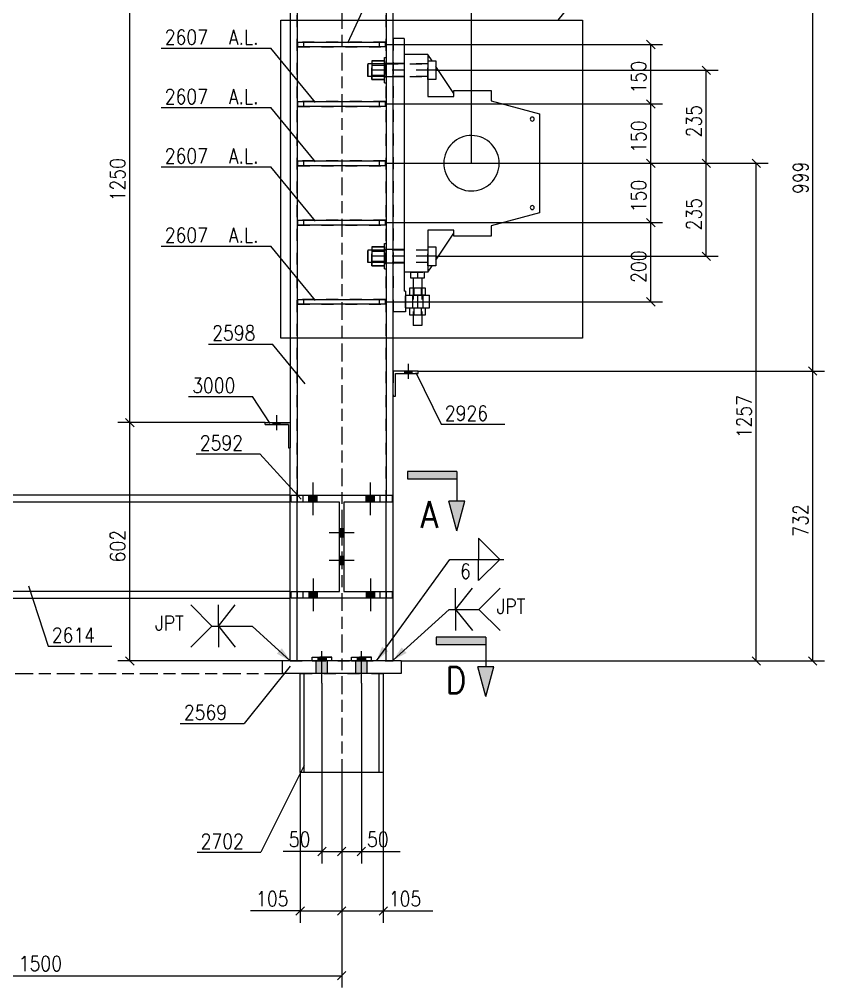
# Model space of a CAD drawing. Header units: millimetres. Extents: x 5 to 846, y 5 to 599.
# Drawn here: x 154.9 to 290.6, y 317.5 to 480.5 of the extents above; entities that cross this region are included whole.
import ezdxf

# ---------------------------------------------------------------- set-up
doc = ezdxf.new("R2010")
doc.units = ezdxf.units.MM
for name, pattern in [('XKITLINE00', [0]), ('XKITLINE02', [4, 2, -2]), ('XKITLINE06', [7, 3, -1, 2, -1])]:
    doc.linetypes.add(name, pattern=pattern)
for name, color, linetype, lineweight in [('Corte', 7, 'Continuous', 0), ('Cota', 4, 'Continuous', 0), ('Marca da peça', 2, 'Continuous', 0), ('Objeto gráfico', 3, 'Continuous', 0), ('Parafuso', 3, 'Continuous', 0), ('Peça', 2, 'Continuous', 0), ('Solda', 1, 'Continuous', 0)]:
    doc.layers.add(name, color=color, linetype=linetype, lineweight=lineweight)
doc.styles.add('ROMANS', font='ROMANS__.TTF')
doc.styles.add('SIMPLEX', font='SIMPLEX_.TTF')

msp = doc.modelspace()

# ---------------------------------------------------------------- hatches: boundary and pattern name
at = {"layer": 'Corte'}
for points in [[(220.33, 403.14), (220.33, 404.39), (228.67, 404.39)], [(228.67, 403.14), (220.33, 403.14), (228.67, 404.39)], [(228.67, 394.39), (227.33, 399.39), (230.01, 399.39)], [(225.19, 375.24), (225.19, 376.49), (233.52, 376.49)], [(233.52, 375.24), (225.19, 375.24), (233.52, 376.49)], [(233.52, 366.49), (232.18, 371.49), (234.86, 371.49)]]:
    msp.add_hatch(color=6, dxfattribs=at).paths.add_polyline_path(points, flags=17)
at = {"layer": 'Parafuso'}
for points in [[(221.05, 421.3), (221.05, 420.88), (219.85, 420.88), (219.85, 421.3)], [(221.05, 421.3), (221.05, 420.88), (219.85, 420.88), (219.85, 421.3)], [(198.85, 412.63), (198.85, 412.32), (197.65, 412.32), (197.65, 412.63)], [(205.12, 400.39), (205.12, 399.24), (203.72, 399.24), (203.72, 400.39)], [(205.12, 400.39), (205.12, 399.24), (203.72, 399.24), (203.72, 400.39)], [(205.12, 400.39), (205.12, 399.24), (203.72, 399.24), (203.72, 400.39)], [(214.78, 400.39), (214.78, 399.24), (213.38, 399.24), (213.38, 400.39)], [(214.78, 400.39), (214.78, 399.24), (213.38, 399.24), (213.38, 400.39)], [(214.78, 400.39), (214.78, 399.24), (213.38, 399.24), (213.38, 400.39)], [(208.89, 394.76), (209.61, 394.76), (209.61, 393.36), (208.89, 393.36)], [(208.89, 394.76), (209.61, 394.76), (209.61, 393.36), (208.89, 393.36)], [(208.89, 390.09), (209.61, 390.09), (209.61, 388.69), (208.89, 388.69)], [(208.89, 390.09), (209.61, 390.09), (209.61, 388.69), (208.89, 388.69)], [(203.72, 383.06), (203.72, 384.21), (205.12, 384.21), (205.12, 383.06)], [(203.72, 383.06), (203.72, 384.21), (205.12, 384.21), (205.12, 383.06)], [(203.72, 383.06), (203.72, 384.21), (205.12, 384.21), (205.12, 383.06)], [(213.38, 383.06), (213.38, 384.21), (214.78, 384.21), (214.78, 383.06)], [(213.38, 383.06), (213.38, 384.21), (214.78, 384.21), (214.78, 383.06)], [(213.38, 383.06), (213.38, 384.21), (214.78, 384.21), (214.78, 383.06)], [(206.88, 372.49), (206.88, 370.39), (204.95, 370.39), (204.95, 372.49)], [(206.62, 373.12), (206.62, 372.49), (205.22, 372.49), (205.22, 373.12)], [(213.55, 372.49), (213.55, 370.39), (211.62, 370.39), (211.62, 372.49)], [(213.28, 373.12), (213.28, 372.49), (211.88, 372.49), (211.88, 373.12)]]:
    msp.add_hatch(color=7, dxfattribs=at).paths.add_polyline_path(points, flags=17)
at = {"layer": 'Solda'}
for points in [[(200.58, 372.49), (198.31, 373.71), (199.16, 374.63)], [(215.1, 372.49), (216.05, 374.88), (217.07, 374.15)], [(217.92, 372.61), (219.35, 374.76), (220.19, 373.83)]]:
    msp.add_hatch(color=7, dxfattribs=at).paths.add_polyline_path(points, flags=17)

# ---------------------------------------------------------------- linework, layer by layer
at = {"color": 7, "linetype": 'XKITLINE00', "lineweight": 0}
for p, q in [((245.73, 480.39), (257.15, 494.74)), ((199.02, 426.84), (199.02, 480.39)), ((199.02, 480.39), (249.81, 480.39)), ((249.81, 480.39), (249.81, 426.84)), ((249.81, 426.84), (199.02, 426.84))]:
    msp.add_line(p, q, dxfattribs=at)
at = {"layer": 'Corte', "color": 6, "linetype": 'XKITLINE00', "lineweight": 0}
for p, q in [((228.67, 404.39), (220.33, 404.39)), ((220.33, 404.39), (220.33, 403.14)), ((220.33, 403.14), (228.67, 403.14)), ((228.67, 404.39), (228.67, 399.39)), ((230.01, 399.39), (227.33, 399.39)), ((228.67, 394.39), (227.33, 399.39)), ((228.67, 394.39), (230.01, 399.39)), ((233.52, 376.49), (225.19, 376.49)), ((225.19, 376.49), (225.19, 375.24)), ((225.19, 375.24), (233.52, 375.24)), ((233.52, 376.49), (233.52, 371.49)), ((234.86, 371.49), (232.18, 371.49)), ((233.52, 366.49), (232.18, 371.49)), ((233.52, 366.49), (234.86, 371.49))]:
    msp.add_line(p, q, dxfattribs=at)
at = {"layer": 'Cota', "color": 7, "linetype": 'XKITLINE00', "lineweight": 0}
for p, q in [((231.12, 456.3), (231.12, 510.4)), ((173.56, 412.63), (173.56, 495.97)), ((288.62, 421.3), (288.62, 487.91)), ((216.63, 476.3), (263.33, 476.3)), ((260.62, 477.01), (262.04, 475.59)), ((261.33, 466.3), (261.33, 476.3)), ((225.12, 471.97), (272.66, 471.97)), ((269.96, 472.67), (271.37, 471.26)), ((270.66, 456.3), (270.66, 471.97)), ((260.62, 467.01), (262.04, 465.59)), ((260.62, 467.01), (262.04, 465.59)), ((216.63, 466.3), (263.33, 466.3)), ((216.63, 466.3), (263.33, 466.3)), ((261.33, 456.3), (261.33, 466.3)), ((260.62, 457.01), (262.04, 455.59)), ((260.62, 457.01), (262.04, 455.59)), ((269.96, 457.01), (271.37, 455.59)), ((269.96, 457.01), (271.37, 455.59)), ((278.39, 457.01), (279.8, 455.59)), ((216.63, 456.3), (263.33, 456.3)), ((216.63, 456.3), (263.33, 456.3)), ((231.12, 456.3), (272.66, 456.3)), ((231.12, 456.3), (272.66, 456.3)), ((231.12, 456.3), (281.1, 456.3)), ((261.33, 446.3), (261.33, 456.3)), ((270.66, 440.63), (270.66, 456.3)), ((279.1, 372.49), (279.1, 456.3)), ((260.62, 447.01), (262.04, 445.59)), ((260.62, 447.01), (262.04, 445.59)), ((216.63, 446.3), (263.33, 446.3)), ((216.63, 446.3), (263.33, 446.3)), ((261.33, 432.97), (261.33, 446.3)), ((225.12, 440.63), (272.66, 440.63)), ((269.96, 441.34), (271.37, 439.93)), ((216.63, 432.97), (263.33, 432.97)), ((260.62, 433.67), (262.04, 432.26)), ((222.15, 421.3), (290.62, 421.3)), ((222.15, 421.3), (290.62, 421.3)), ((287.91, 422.01), (289.33, 420.59)), ((287.91, 422.01), (289.33, 420.59)), ((288.62, 372.49), (288.62, 421.3)), ((196.35, 412.63), (171.51, 412.63)), ((196.35, 412.63), (171.51, 412.63)), ((172.85, 413.34), (174.26, 411.93)), ((172.85, 413.34), (174.26, 411.93)), ((173.56, 372.49), (173.56, 412.63)), ((200.58, 372.49), (171.51, 372.49)), ((172.85, 373.2), (174.26, 371.78)), ((219.25, 372.49), (290.62, 372.49)), ((219.25, 372.49), (281.1, 372.49)), ((278.39, 373.2), (279.8, 371.78)), ((287.91, 373.2), (289.33, 371.78)), ((205.92, 368.72), (205.92, 338.39)), ((212.58, 368.72), (212.58, 338.39)), ((202.25, 353.72), (202.25, 328.39)), ((209.25, 353.72), (209.25, 328.39)), ((209.25, 353.72), (209.25, 338.39)), ((209.25, 353.72), (209.25, 317.47)), ((209.25, 353.72), (209.25, 328.39)), ((209.25, 353.72), (209.25, 338.39)), ((216.25, 353.72), (216.25, 328.39)), ((206.62, 341.1), (205.21, 339.68)), ((209.96, 341.1), (208.54, 339.68)), ((209.96, 341.1), (208.54, 339.68)), ((213.29, 341.1), (211.88, 339.68)), ((205.92, 340.39), (199.4, 340.39)), ((205.92, 340.39), (199.4, 340.39)), ((205.92, 340.39), (209.25, 340.39)), ((209.25, 340.39), (212.58, 340.39)), ((212.58, 340.39), (219.1, 340.39)), ((212.58, 340.39), (219.1, 340.39)), ((202.96, 331.1), (201.54, 329.68)), ((209.96, 331.1), (208.54, 329.68)), ((209.96, 331.1), (208.54, 329.68)), ((216.96, 331.1), (215.54, 329.68)), ((202.25, 330.39), (193.88, 330.39)), ((202.25, 330.39), (193.88, 330.39)), ((202.25, 330.39), (209.25, 330.39)), ((209.25, 330.39), (216.25, 330.39)), ((216.25, 330.39), (224.62, 330.39)), ((216.25, 330.39), (224.62, 330.39)), ((209.96, 320.18), (208.54, 318.76)), ((109.25, 319.47), (209.25, 319.47))]:
    msp.add_line(p, q, dxfattribs=at)
at = {"layer": 'Cota', "color": 3}
for p in [(261.33, 476.3), (270.66, 471.97), (261.33, 466.3), (261.33, 466.3), (261.33, 456.3), (261.33, 456.3), (270.66, 456.3), (270.66, 456.3), (279.1, 456.3), (261.33, 446.3), (261.33, 446.3), (270.66, 440.63), (261.33, 432.97), (288.62, 421.3), (288.62, 421.3), (173.56, 412.63), (173.56, 412.63), (173.56, 372.49), (279.1, 372.49), (288.62, 372.49), (205.92, 340.39), (209.25, 340.39), (209.25, 340.39), (212.58, 340.39), (202.25, 330.39), (209.25, 330.39), (209.25, 330.39), (216.25, 330.39), (209.25, 319.47)]:
    msp.add_point(p, dxfattribs=at)
at = {"layer": 'Marca da peça', "color": 7, "linetype": 'XKITLINE00', "lineweight": 0}
for p, q in [((210.31, 476.56), (220.94, 499.82)), ((178.84, 475.68), (197.34, 475.68)), ((204.84, 466.53), (197.34, 475.68)), ((178.84, 465.68), (197.34, 465.68)), ((204.84, 456.53), (197.34, 465.68)), ((178.84, 455.68), (197.34, 455.68)), ((204.84, 446.53), (197.34, 455.68)), ((178.84, 442.35), (197.34, 442.35)), ((204.84, 433.2), (197.34, 442.35)), ((186.83, 425.86), (197.57, 425.86)), ((203.12, 419.17), (197.57, 425.86)), ((221.76, 421.07), (226.02, 412.35)), ((183.46, 417.04), (194.2, 417.04)), ((197.22, 412.5), (194.2, 417.04)), ((226.02, 412.35), (236.76, 412.35)), ((184.74, 407.35), (195.48, 407.35)), ((202.45, 399.71), (195.48, 407.35)), ((156.48, 385.16), (159.81, 374.97)), ((159.81, 374.97), (170.55, 374.97)), ((200.58, 371.59), (192.8, 361.96)), ((182.06, 361.96), (192.8, 361.96)), ((202.94, 354.89), (195.62, 340.26)), ((184.88, 340.26), (195.62, 340.26))]:
    msp.add_line(p, q, dxfattribs=at)
at = {"layer": 'Objeto gráfico', "color": 7, "linetype": 'XKITLINE06', "lineweight": 0}
for p, q in [((209.25, 551.92), (209.25, 353.72)), ((119.25, 370.39), (199.25, 370.39))]:
    msp.add_line(p, q, dxfattribs=at)
at = {"layer": 'Parafuso', "color": 7, "linetype": 'XKITLINE02', "lineweight": 0}
for p, q in [((217.92, 473.1), (216.76, 473.1)), ((217.92, 473.1), (216.76, 473.1)), ((219.78, 473.1), (217.92, 473.1)), ((219.78, 473.1), (217.92, 473.1)), ((223.78, 471.97), (216.76, 471.97)), ((223.78, 471.97), (216.76, 471.97)), ((217.92, 470.83), (216.76, 470.83)), ((217.92, 470.83), (216.76, 470.83)), ((219.78, 470.83), (217.92, 470.83)), ((219.78, 470.83), (217.92, 470.83)), ((217.92, 441.77), (216.76, 441.77)), ((217.92, 441.77), (216.76, 441.77)), ((223.78, 440.63), (216.76, 440.63)), ((223.78, 440.63), (216.76, 440.63)), ((219.78, 441.77), (217.92, 441.77)), ((219.78, 441.77), (217.92, 441.77)), ((217.92, 439.5), (216.76, 439.5)), ((217.92, 439.5), (216.76, 439.5)), ((219.78, 439.5), (217.92, 439.5)), ((219.78, 439.5), (217.92, 439.5)), ((221.18, 434.07), (221.18, 431.97)), ((222.04, 434.07), (222.04, 431.97)), ((222.91, 434.07), (222.91, 431.97)), ((205.92, 368.72), (205.92, 374.16)), ((212.58, 368.72), (212.58, 374.16)), ((204.95, 370.39), (204.95, 372.49)), ((205.22, 373.12), (205.22, 372.49)), ((205.92, 373.12), (205.92, 372.49)), ((206.62, 373.12), (206.62, 372.49)), ((206.88, 370.39), (206.88, 372.49)), ((211.62, 370.39), (211.62, 372.49)), ((211.88, 373.12), (211.88, 372.49)), ((212.58, 373.12), (212.58, 372.49)), ((213.28, 373.12), (213.28, 372.49)), ((213.55, 370.39), (213.55, 372.49))]:
    msp.add_line(p, q, dxfattribs=at)
at = {"layer": 'Parafuso', "color": 7, "linetype": 'XKITLINE00', "lineweight": 0}
for p, q in [((220.45, 422.52), (220.45, 419.98)), ((220.45, 422.52), (220.45, 419.98)), ((219.85, 421.3), (219.85, 420.88)), ((219.85, 421.3), (219.85, 420.88)), ((221.05, 421.3), (221.05, 420.88)), ((221.05, 421.3), (221.05, 420.88)), ((197.65, 412.63), (197.65, 412.32)), ((198.25, 413.9), (198.25, 411.36)), ((198.85, 412.63), (198.85, 412.32)), ((204.42, 397.06), (204.42, 402.56)), ((204.42, 397.06), (204.42, 402.56)), ((204.42, 397.06), (204.42, 402.56)), ((214.08, 397.06), (214.08, 402.56)), ((214.08, 397.06), (214.08, 402.56)), ((214.08, 397.06), (214.08, 402.56)), ((203.72, 399.24), (203.72, 400.39)), ((203.72, 399.24), (203.72, 400.39)), ((203.72, 399.24), (203.72, 400.39)), ((205.12, 399.24), (205.12, 400.39)), ((205.12, 399.24), (205.12, 400.39)), ((205.12, 399.24), (205.12, 400.39)), ((213.38, 399.24), (213.38, 400.39)), ((213.38, 399.24), (213.38, 400.39)), ((213.38, 399.24), (213.38, 400.39)), ((214.78, 399.24), (214.78, 400.39)), ((214.78, 399.24), (214.78, 400.39)), ((214.78, 399.24), (214.78, 400.39)), ((209.61, 394.76), (208.89, 394.76)), ((209.61, 394.76), (208.89, 394.76)), ((211.37, 394.06), (207.13, 394.06)), ((211.37, 394.06), (207.13, 394.06)), ((209.61, 393.36), (208.89, 393.36)), ((209.61, 393.36), (208.89, 393.36)), ((209.61, 390.09), (208.89, 390.09)), ((209.61, 390.09), (208.89, 390.09)), ((211.37, 389.39), (207.13, 389.39)), ((211.37, 389.39), (207.13, 389.39)), ((209.61, 388.69), (208.89, 388.69)), ((209.61, 388.69), (208.89, 388.69)), ((204.42, 386.38), (204.42, 380.88)), ((204.42, 386.38), (204.42, 380.88)), ((204.42, 386.38), (204.42, 380.88)), ((214.08, 386.38), (214.08, 380.88)), ((214.08, 386.38), (214.08, 380.88)), ((214.08, 386.38), (214.08, 380.88)), ((203.72, 384.21), (203.72, 383.06)), ((203.72, 384.21), (203.72, 383.06)), ((203.72, 384.21), (203.72, 383.06)), ((205.12, 384.21), (205.12, 383.06)), ((205.12, 384.21), (205.12, 383.06)), ((205.12, 384.21), (205.12, 383.06)), ((213.38, 384.21), (213.38, 383.06)), ((213.38, 384.21), (213.38, 383.06)), ((213.38, 384.21), (213.38, 383.06)), ((214.78, 384.21), (214.78, 383.06)), ((214.78, 384.21), (214.78, 383.06)), ((214.78, 384.21), (214.78, 383.06)), ((205.92, 368.72), (205.92, 374.16)), ((212.58, 368.72), (212.58, 374.16)), ((204.95, 370.39), (204.95, 372.49)), ((205.22, 373.12), (205.22, 372.49)), ((205.92, 373.12), (205.92, 372.49)), ((206.62, 373.12), (206.62, 372.49)), ((206.88, 370.39), (206.88, 372.49)), ((211.62, 370.39), (211.62, 372.49)), ((211.88, 373.12), (211.88, 372.49)), ((212.58, 373.12), (212.58, 372.49)), ((213.28, 373.12), (213.28, 372.49)), ((213.55, 370.39), (213.55, 372.49))]:
    msp.add_line(p, q, dxfattribs=at)
at = {"layer": 'Peça', "color": 7, "linetype": 'XKITLINE02', "lineweight": 0}
for p, q in [((201.74, 399.24), (201.74, 551.92)), ((216.76, 399.24), (216.76, 551.92)), ((216.63, 476.72), (201.87, 476.72)), ((201.87, 475.88), (201.87, 476.72)), ((202.87, 475.88), (202.87, 476.72)), ((202.87, 475.88), (202.87, 476.72)), ((215.63, 475.88), (215.63, 476.72)), ((215.63, 475.88), (215.63, 476.72)), ((216.63, 475.88), (216.63, 476.72)), ((217.92, 477.3), (217.92, 431.3)), ((201.87, 475.88), (216.63, 475.88)), ((223.78, 473.03), (213.63, 473.03)), ((213.63, 470.91), (213.63, 473.03)), ((214.33, 470.38), (214.33, 473.55)), ((214.33, 473.55), (216.45, 473.55)), ((216.45, 473.03), (214.33, 473.03)), ((216.44, 469.83), (216.45, 474.1)), ((216.45, 474.1), (216.76, 474.1)), ((216.45, 470.38), (216.45, 473.55)), ((216.45, 473.1), (216.76, 473.1)), ((216.45, 473.1), (216.76, 473.1)), ((216.76, 473.03), (216.45, 473.03)), ((216.76, 474.1), (216.76, 469.83)), ((216.76, 474.1), (216.76, 472.78)), ((216.76, 473.03), (223.78, 473.03)), ((223.78, 470.38), (223.78, 473.55)), ((223.78, 473.55), (225.12, 473.55)), ((223.78, 470.38), (223.78, 473.55)), ((225.12, 473.55), (225.12, 470.38)), ((214.33, 472.83), (216.45, 472.83)), ((214.33, 472.83), (216.45, 472.83)), ((216.45, 471.97), (214.33, 471.97)), ((216.45, 472.78), (216.45, 470.38)), ((225.12, 471.97), (223.78, 471.97)), ((223.78, 470.91), (213.63, 470.91)), ((216.45, 471.1), (214.33, 471.1)), ((214.33, 471.1), (216.45, 471.1)), ((216.76, 470.91), (214.33, 470.91)), ((214.33, 470.38), (216.45, 470.38)), ((216.44, 470.38), (216.45, 470.38)), ((216.45, 470.38), (216.44, 470.38)), ((216.44, 469.83), (216.76, 469.83)), ((216.45, 470.83), (216.76, 470.83)), ((216.45, 470.83), (216.76, 470.83)), ((216.76, 470.91), (223.78, 470.91)), ((225.12, 470.38), (223.78, 470.38)), ((216.63, 466.72), (201.87, 466.72)), ((201.87, 465.88), (201.87, 466.72)), ((202.87, 465.88), (202.87, 466.72)), ((202.87, 465.88), (202.87, 466.72)), ((215.63, 465.88), (215.63, 466.72)), ((215.63, 465.88), (215.63, 466.72)), ((216.63, 465.88), (216.63, 466.72)), ((201.87, 465.88), (216.63, 465.88)), ((216.63, 456.72), (201.87, 456.72)), ((201.87, 455.88), (201.87, 456.72)), ((202.87, 455.88), (202.87, 456.72)), ((202.87, 455.88), (202.87, 456.72)), ((215.63, 455.88), (215.63, 456.72)), ((215.63, 455.88), (215.63, 456.72)), ((216.63, 455.88), (216.63, 456.72)), ((201.87, 455.88), (216.63, 455.88)), ((216.63, 446.72), (201.87, 446.72)), ((201.87, 445.88), (201.87, 446.72)), ((201.87, 445.88), (216.63, 445.88)), ((202.87, 445.88), (202.87, 446.72)), ((202.87, 445.88), (202.87, 446.72)), ((215.63, 445.88), (215.63, 446.72)), ((215.63, 445.88), (215.63, 446.72)), ((216.63, 445.88), (216.63, 446.72)), ((214.33, 439.05), (214.33, 442.22)), ((214.33, 442.22), (216.45, 442.22)), ((216.44, 438.5), (216.45, 442.77)), ((216.45, 442.77), (216.76, 442.77)), ((216.45, 439.05), (216.45, 442.22)), ((216.76, 442.77), (216.76, 438.5)), ((216.76, 442.77), (216.76, 441.45)), ((223.78, 439.05), (223.78, 442.22)), ((223.78, 442.22), (225.12, 442.22)), ((223.78, 439.05), (223.78, 442.22)), ((225.12, 442.22), (225.12, 439.05)), ((223.78, 441.69), (213.63, 441.69)), ((213.63, 439.58), (213.63, 441.69)), ((216.45, 441.69), (214.33, 441.69)), ((214.33, 441.5), (216.45, 441.5)), ((214.33, 441.5), (216.45, 441.5)), ((216.45, 440.63), (214.33, 440.63)), ((216.45, 441.77), (216.76, 441.77)), ((216.45, 441.77), (216.76, 441.77)), ((216.76, 441.69), (216.45, 441.69)), ((216.45, 441.45), (216.45, 439.05)), ((223.78, 441.69), (216.76, 441.69)), ((225.12, 440.63), (223.78, 440.63)), ((223.78, 439.58), (213.63, 439.58)), ((216.45, 439.77), (214.33, 439.77)), ((214.33, 439.77), (216.45, 439.77)), ((216.76, 439.58), (214.33, 439.58)), ((214.33, 439.05), (216.45, 439.05)), ((216.44, 439.05), (216.45, 439.05)), ((216.45, 439.05), (216.44, 439.05)), ((216.45, 439.5), (216.76, 439.5)), ((216.45, 439.5), (216.76, 439.5)), ((223.78, 439.58), (216.76, 439.58)), ((225.12, 439.05), (223.78, 439.05)), ((216.44, 438.5), (216.76, 438.5)), ((220.91, 437.97), (223.13, 437.97)), ((220.02, 431.97), (220.02, 434.07)), ((223.3, 434.07), (220.73, 434.07)), ((221.28, 435.33), (221.28, 430.7)), ((222.76, 435.33), (222.76, 430.7)), ((216.63, 433.38), (201.87, 433.38)), ((201.87, 432.55), (201.87, 433.38)), ((201.87, 432.55), (216.63, 432.55)), ((202.87, 432.55), (202.87, 433.38)), ((202.87, 432.55), (202.87, 433.38)), ((215.63, 432.55), (215.63, 433.38)), ((215.63, 432.55), (215.63, 433.38)), ((216.63, 432.55), (216.63, 433.38)), ((220.73, 431.97), (223.3, 431.97)), ((217.92, 421.3), (217.92, 417.07)), ((196.35, 412.63), (200.58, 412.63)), ((200.58, 412.63), (200.58, 408.4)), ((200.27, 412.32), (196.35, 412.32)), ((200.27, 408.4), (200.58, 408.4)), ((201.74, 399.24), (201.74, 400.39)), ((201.78, 399.24), (201.78, 400.39)), ((202.78, 399.24), (202.78, 400.39)), ((215.72, 399.24), (215.72, 400.39)), ((216.72, 399.24), (216.72, 400.39)), ((216.76, 400.39), (216.76, 399.24)), ((200.58, 384.21), (200.58, 399.24)), ((201.74, 383.06), (201.74, 384.21)), ((201.78, 383.06), (201.78, 384.21)), ((202.78, 383.06), (202.78, 384.21)), ((215.72, 383.06), (215.72, 384.21)), ((216.72, 384.21), (216.72, 383.06)), ((216.76, 383.06), (216.76, 384.21)), ((200.58, 372.49), (217.92, 372.49)), ((204.25, 372.49), (204.25, 373.12)), ((207.58, 373.12), (204.25, 373.12)), ((204.31, 372.49), (204.25, 372.49)), ((204.25, 372.49), (207.58, 372.49)), ((204.31, 372.49), (204.25, 372.49)), ((204.25, 372.49), (207.58, 372.49)), ((205.92, 372.49), (205.92, 373.12)), ((207.58, 372.49), (207.58, 373.12)), ((210.92, 372.49), (210.92, 373.12)), ((214.25, 373.12), (210.92, 373.12)), ((210.97, 372.49), (210.92, 372.49)), ((210.92, 372.49), (214.25, 372.49)), ((210.97, 372.49), (210.92, 372.49)), ((210.92, 372.49), (214.25, 372.49)), ((212.58, 372.49), (212.58, 373.12)), ((214.25, 372.49), (214.25, 373.12)), ((202.25, 370.39), (216.25, 370.39))]:
    msp.add_line(p, q, dxfattribs=at)
at = {"layer": 'Peça', "color": 4, "linetype": 'XKITLINE00', "lineweight": 0}
for p, q in [((217.92, 372.49), (217.92, 551.92)), ((201.74, 534.59), (201.74, 400.39)), ((216.76, 534.59), (216.76, 400.39)), ((200.58, 491.73), (200.58, 412.63)), ((201.87, 475.88), (201.87, 476.72)), ((201.87, 476.72), (216.63, 476.72)), ((216.63, 476.72), (216.63, 475.88)), ((219.78, 477.3), (217.92, 477.3)), ((219.78, 477.3), (219.78, 434.77)), ((216.63, 475.88), (201.87, 475.88)), ((214.33, 473.03), (213.63, 473.03)), ((213.63, 473.03), (213.63, 470.91)), ((214.33, 473.55), (214.33, 470.38)), ((216.45, 473.55), (214.33, 473.55)), ((216.44, 469.83), (216.45, 474.1)), ((216.45, 474.1), (216.76, 474.1)), ((216.45, 473.55), (216.45, 472.78)), ((216.45, 473.03), (216.45, 473.03)), ((216.76, 473.03), (216.76, 473.03)), ((223.78, 473.55), (225.12, 473.55)), ((225.12, 473.55), (225.12, 470.38)), ((216.45, 471.97), (214.33, 471.97)), ((216.76, 472.78), (216.76, 469.83)), ((225.12, 471.97), (223.78, 471.97)), ((214.33, 470.91), (213.63, 470.91)), ((216.44, 470.38), (214.33, 470.38)), ((216.44, 469.83), (216.76, 469.83)), ((216.76, 470.91), (216.76, 470.91)), ((225.12, 470.38), (223.78, 470.38)), ((201.87, 465.88), (201.87, 466.72)), ((201.87, 466.72), (216.63, 466.72)), ((216.63, 466.72), (216.63, 465.88)), ((216.63, 465.88), (201.87, 465.88)), ((201.87, 455.88), (201.87, 456.72)), ((201.87, 456.72), (216.63, 456.72)), ((216.63, 456.72), (216.63, 455.88)), ((216.63, 455.88), (201.87, 455.88)), ((201.87, 445.88), (201.87, 446.72)), ((201.87, 446.72), (216.63, 446.72)), ((216.63, 445.88), (201.87, 445.88)), ((216.63, 446.72), (216.63, 445.88)), ((214.33, 442.22), (214.33, 439.05)), ((216.45, 442.22), (214.33, 442.22)), ((216.44, 438.5), (216.45, 442.77)), ((216.45, 442.77), (216.76, 442.77)), ((216.45, 442.22), (216.45, 441.45)), ((223.78, 442.22), (225.12, 442.22)), ((225.12, 442.22), (225.12, 439.05)), ((214.33, 441.69), (213.63, 441.69)), ((213.63, 441.69), (213.63, 439.58)), ((216.45, 440.63), (214.33, 440.63)), ((216.45, 441.69), (216.45, 441.69)), ((216.76, 441.69), (216.76, 441.69)), ((216.76, 441.45), (216.76, 438.5)), ((225.12, 440.63), (223.78, 440.63)), ((214.33, 439.58), (213.63, 439.58)), ((216.44, 439.05), (214.33, 439.05)), ((216.76, 439.58), (216.76, 439.58)), ((225.12, 439.05), (223.78, 439.05)), ((216.44, 438.5), (216.76, 438.5)), ((220.91, 436.97), (220.91, 437.97)), ((222.02, 437.97), (222.02, 436.97)), ((223.13, 437.97), (223.13, 436.97)), ((223.13, 436.97), (220.91, 436.97)), ((221.28, 436.97), (221.28, 435.33)), ((222.76, 436.97), (222.76, 435.33)), ((220.02, 434.77), (219.78, 434.77)), ((220.02, 434.77), (220.02, 431.3)), ((220.02, 434.07), (224.02, 434.07)), ((220.73, 434.07), (220.73, 435.33)), ((220.73, 435.33), (223.3, 435.33)), ((221.38, 435.33), (221.38, 434.07)), ((222.66, 435.33), (222.66, 434.07)), ((223.3, 435.33), (223.3, 434.07)), ((224.02, 431.97), (224.02, 434.07)), ((201.87, 432.55), (201.87, 433.38)), ((201.87, 433.38), (216.63, 433.38)), ((216.63, 432.55), (201.87, 432.55)), ((216.63, 433.38), (216.63, 432.55)), ((220.02, 431.3), (217.92, 431.3)), ((220.02, 431.97), (224.02, 431.97)), ((220.73, 430.7), (220.73, 431.97)), ((223.3, 430.7), (220.73, 430.7)), ((221.28, 430.7), (221.28, 428.97)), ((221.38, 431.97), (221.38, 430.7)), ((222.66, 431.97), (222.66, 430.7)), ((222.76, 430.7), (222.76, 428.97)), ((223.3, 431.97), (223.3, 430.7)), ((222.76, 428.97), (221.28, 428.97)), ((222.15, 421.3), (217.92, 421.3)), ((218.34, 417.07), (218.34, 420.88)), ((218.34, 420.88), (222.15, 420.88)), ((222.15, 420.88), (222.15, 421.3)), ((217.92, 417.07), (218.34, 417.07)), ((196.35, 412.63), (196.35, 412.63)), ((196.35, 412.32), (196.35, 412.63)), ((196.35, 412.63), (200.58, 412.63)), ((200.58, 412.63), (200.58, 412.63)), ((200.58, 412.63), (200.58, 408.4)), ((196.35, 412.32), (196.35, 412.32)), ((196.35, 412.32), (200.27, 412.32)), ((200.27, 412.32), (200.27, 412.32)), ((200.27, 412.32), (200.27, 408.4)), ((200.27, 408.4), (200.27, 408.4)), ((200.27, 408.4), (200.58, 408.4)), ((200.58, 372.49), (200.58, 408.4)), ((200.58, 400.39), (117.92, 400.39)), ((200.58, 399.24), (200.58, 400.39)), ((200.72, 399.24), (200.72, 400.39)), ((200.72, 400.39), (217.78, 400.39)), ((217.78, 400.39), (217.78, 399.24)), ((200.58, 399.24), (117.92, 399.24)), ((208.89, 399.24), (200.72, 399.24)), ((201.74, 384.21), (201.74, 399.24)), ((208.89, 384.21), (208.89, 399.24)), ((217.78, 399.24), (209.61, 399.24)), ((209.61, 399.24), (209.61, 384.21)), ((216.76, 384.21), (216.76, 399.24)), ((200.58, 384.21), (117.92, 384.21)), ((200.58, 383.06), (200.58, 384.21)), ((200.72, 383.06), (200.72, 384.21)), ((200.72, 384.21), (208.89, 384.21)), ((209.61, 384.21), (217.78, 384.21)), ((217.78, 384.21), (217.78, 383.06)), ((117.92, 383.06), (200.58, 383.06)), ((217.78, 383.06), (200.72, 383.06)), ((201.74, 372.49), (201.74, 383.06)), ((216.76, 372.49), (216.76, 383.06)), ((219.25, 372.49), (199.25, 372.49)), ((199.25, 372.49), (199.25, 370.39)), ((204.25, 372.49), (204.25, 373.12)), ((204.25, 373.12), (204.31, 373.12)), ((204.31, 373.12), (207.58, 373.12)), ((205.92, 372.49), (205.92, 373.12)), ((207.58, 372.49), (207.58, 373.12)), ((210.92, 372.49), (210.92, 373.12)), ((210.92, 373.12), (210.97, 373.12)), ((210.97, 373.12), (214.25, 373.12)), ((212.58, 372.49), (212.58, 373.12)), ((214.25, 372.49), (214.25, 373.12)), ((219.25, 372.49), (219.25, 370.39)), ((219.25, 370.39), (199.25, 370.39)), ((202.25, 353.72), (202.25, 370.39)), ((202.93, 353.72), (202.93, 370.39)), ((215.57, 353.72), (215.57, 370.39)), ((216.25, 370.39), (216.25, 353.72)), ((216.25, 353.72), (202.25, 353.72))]:
    msp.add_line(p, q, dxfattribs=at)
at = {"layer": 'Peça', "color": 1, "linetype": 'XKITLINE00', "lineweight": 0}
for p, q in [((223.78, 474.63), (219.78, 474.63)), ((224.5, 473.55), (223.78, 474.63)), ((223.78, 474.63), (223.78, 467.57)), ((228.12, 468.07), (225.12, 472.61)), ((228.12, 467.57), (228.12, 468.57)), ((228.12, 468.57), (234.45, 468.57)), ((234.45, 468.57), (234.45, 466.81)), ((223.78, 467.57), (228.12, 467.57)), ((234.45, 466.81), (242.58, 464.63)), ((242.58, 464.63), (242.58, 447.97)), ((242.58, 447.97), (234.45, 445.79)), ((234.45, 445.79), (234.45, 444.03)), ((228.12, 445.03), (223.78, 445.03)), ((223.78, 445.03), (223.78, 437.97)), ((225.12, 439.99), (228.12, 444.53)), ((228.12, 444.03), (228.12, 445.03)), ((234.45, 444.03), (228.12, 444.03)), ((223.78, 437.97), (224.5, 439.05)), ((223.78, 437.97), (219.78, 437.97))]:
    msp.add_line(p, q, dxfattribs=at)
for centre, radius, start, end in [((241.36, 463.75), 0.333, 135, 315), ((241.36, 463.75), 0.333, 315, 135), ((231.12, 456.3), 4.67, 342, 162), ((231.12, 456.3), 4.67, 162, 342), ((241.36, 448.85), 0.333, 135, 315), ((241.36, 448.85), 0.333, 315, 135)]:
    msp.add_arc(centre, radius, start, end, dxfattribs=at)
at = {"layer": 'Solda', "color": 3, "linetype": 'XKITLINE00', "lineweight": 0}
for p, q in [((235.87, 389.59), (232.29, 393.17)), ((232.29, 393.17), (232.29, 389.59)), ((232.29, 389.59), (235.87, 389.59)), ((232.29, 389.59), (235.87, 389.59)), ((235.87, 389.59), (232.29, 386.02)), ((232.29, 386.02), (232.29, 389.59)), ((228.44, 381.17), (231.29, 384.74)), ((228.44, 381.17), (228.44, 384.74)), ((232.36, 381.17), (235.94, 384.74)), ((187.4, 378.35), (183.83, 381.92)), ((188.47, 378.35), (191.33, 381.92)), ((188.47, 378.35), (188.47, 381.92)), ((228.44, 381.17), (231.29, 377.59)), ((228.44, 381.17), (228.44, 377.59)), ((232.36, 381.17), (235.94, 377.59)), ((187.4, 378.35), (183.83, 374.78)), ((188.47, 378.35), (191.33, 374.78)), ((188.47, 378.35), (188.47, 374.78))]:
    msp.add_line(p, q, dxfattribs=at)
at = {"layer": 'Solda', "color": 7, "linetype": 'XKITLINE00', "lineweight": 0}
for p, q in [((215.1, 372.49), (227.45, 389.59)), ((227.45, 389.59), (236.58, 389.59)), ((217.92, 372.61), (227.36, 381.17)), ((227.36, 381.17), (232.36, 381.17)), ((187.4, 378.35), (194.15, 378.35)), ((200.58, 372.49), (194.15, 378.35))]:
    msp.add_line(p, q, dxfattribs=at)

# ---------------------------------------------------------------- texts
at = {"layer": 'Corte', "color": 4, "style": 'ROMANS', "width": 0.85}
for s, p in [('A', (222.54, 394.89)), ('D', (226.77, 366.99))]:
    msp.add_text(s, height=4.5, dxfattribs=at).set_placement(p)
at = {"layer": 'Cota', "color": 3, "style": 'SIMPLEX', "width": 0.85}
for s, p in [('150', (260.53, 468.05)), ('235', (269.86, 460.65)), ('150', (260.53, 458.05)), ('1250', (172.76, 449.89)), ('999', (287.82, 451.13)), ('150', (260.53, 448.05)), ('235', (269.86, 444.99)), ('200', (260.53, 436.15)), ('1257', (278.3, 409.99)), ('732', (287.82, 393.41)), ('602', (172.76, 389.08))]:
    msp.add_text(s, height=2.5, rotation=90.0002, dxfattribs=at).set_placement(p)
for s, p in [('50', (200.34, 341.19)), ('50', (213.52, 341.19)), ('105', (194.82, 331.19)), ('105', (217.19, 331.19)), ('1500', (154.84, 320.27))]:
    msp.add_text(s, height=2.5, dxfattribs=at).set_placement(p)
at = {"layer": 'Marca da peça', "color": 4, "style": 'ROMANS', "width": 0.85}
for s, p in [('2607', (179.44, 476.28)), ('A.L.', (190.23, 476.28)), ('2607', (179.44, 466.28)), ('A.L.', (190.23, 466.28)), ('2607', (179.44, 456.28)), ('A.L.', (190.23, 456.28)), ('2607', (179.44, 442.95)), ('A.L.', (190.23, 442.95)), ('2598', (187.43, 426.46)), ('3000', (184.06, 417.64)), ('2926', (226.62, 412.95)), ('2592', (185.34, 407.95)), ('2614', (160.41, 375.57)), ('2569', (182.66, 362.56)), ('2702', (185.48, 340.86))]:
    msp.add_text(s, height=2.5, dxfattribs=at).set_placement(p)
at = {"layer": 'Solda', "color": 3, "style": 'ROMANS', "width": 0.85}
for s, p in [('6', (229.2, 386.34)), ('JPT', (235.36, 380.42)), ('JPT', (177.81, 377.6))]:
    msp.add_text(s, height=2.5, dxfattribs=at).set_placement(p)

doc.saveas('drawing.dxf')
